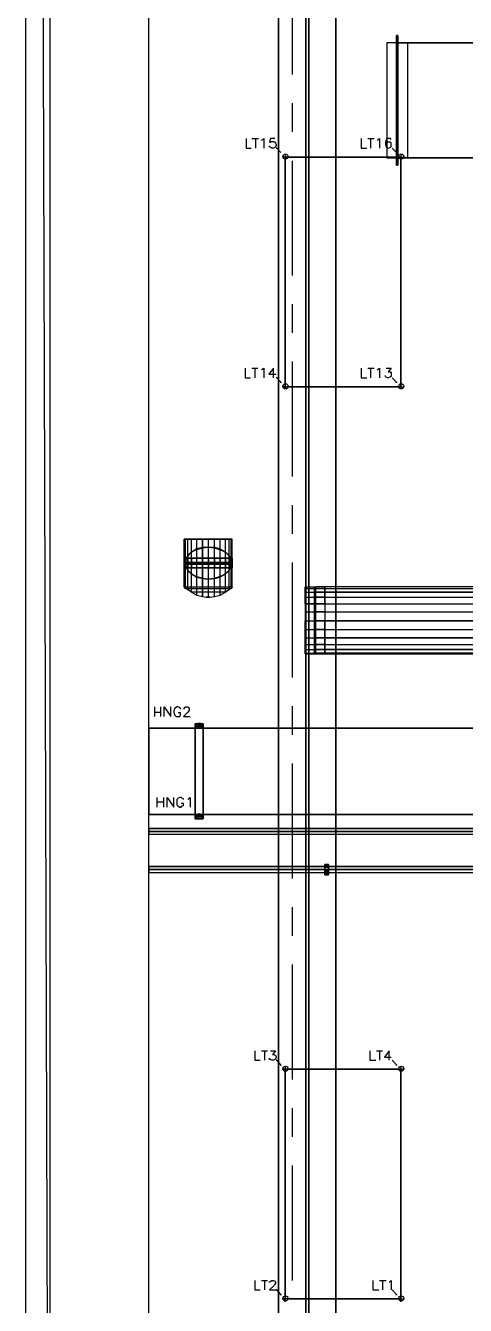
# Model space of a CAD drawing. Header units: metres. Extents: x 114 to 218, y 8 to 180.
# Drawn here: x 123.92 to 133.1, y 29.16 to 55.9 of the extents above; entities that cross this region are included whole.
import ezdxf

# ---------------------------------------------------------------- set-up
doc = ezdxf.new("R2010")
doc.units = ezdxf.units.M
doc.header["$MEASUREMENT"] = 0
for name, color, linetype in [('A_GRID', 7, 'Continuous'), ('E-Hanger', 7, 'Continuous'), ('E-LIGHT', 7, 'Continuous'), ('E-LIGHT-CLRANCE', 7, 'Continuous'), ('E-TFP-HANGER', 7, 'Continuous'), ('E-TFP-LIGHT', 7, 'Continuous'), ('E-TRAY-STD', 7, 'Continuous'), ('M-SA2S-Conn', 7, 'Continuous'), ('M-SA2S-Damp', 7, 'Continuous'), ('M-SA2S-Round', 7, 'Continuous'), ('M-SA4S-Conn', 7, 'Continuous'), ('M-SA4S-Rect', 7, 'Continuous'), ('PI-Hanger', 7, 'Continuous'), ('PI-HWR-Pipe', 7, 'Continuous'), ('PI-HWS-Pipe', 7, 'Continuous'), ('S-3D-BEAM', 7, 'Continuous'), ('S-3D-SLAB', 7, 'Continuous')]:
    doc.layers.add(name, color=color, linetype=linetype)

msp = doc.modelspace()

# ---------------------------------------------------------------- linework, layer by layer
for points in [[(123.92, 12.285), (124.428, 12.792), (123.92, 176.085), (123.92, 12.285), (123.92, 12.285)], [(124.428, 12.792), (123.92, 176.085), (124.428, 175.593), (124.428, 12.792), (124.428, 12.792)]]:
    msp.add_lwpolyline(points)
at = {"layer": 'A_GRID', "color": 1, "true_color": 0xff0000}
for points in [[(129.488, 54.877), (129.488, 57.276)], [(129.488, 53.677), (129.488, 54.277)], [(129.488, 50.678), (129.488, 53.077)], [(129.488, 49.478), (129.488, 50.078)], [(129.488, 46.478), (129.488, 48.878)], [(129.488, 45.279), (129.488, 45.879)], [(129.488, 42.279), (129.488, 44.679)], [(129.488, 41.079), (129.488, 41.679)], [(129.488, 38.08), (129.488, 40.48)], [(129.488, 36.88), (129.488, 37.48)], [(129.488, 33.881), (129.488, 36.28)], [(129.488, 32.681), (129.488, 33.281)], [(129.488, 29.682), (129.488, 32.081)]]:
    msp.add_lwpolyline(points, dxfattribs=at)
at = {"layer": 'E-Hanger', "color": 3, "true_color": 0x00ff00}
for points in [[(127.458, 41.31), (127.458, 39.326), (127.627, 39.326), (127.627, 41.31), (127.458, 41.31)], [(127.627, 39.326), (127.458, 39.326), (127.458, 41.31), (127.627, 41.31), (127.627, 39.326)], [(127.458, 41.31), (127.458, 41.31)], [(127.458, 41.31), (127.458, 41.31)], [(127.52, 41.264), (127.52, 41.264)], [(127.535, 41.295), (127.535, 41.295)], [(127.535, 41.249), (127.535, 41.249)], [(127.566, 41.264), (127.566, 41.264)], [(127.627, 41.31), (127.627, 41.31)], [(127.627, 41.31), (127.627, 41.31)], [(127.535, 40.326), (127.535, 40.326)], [(127.458, 39.326), (127.458, 39.326)], [(127.458, 39.326), (127.458, 39.326)], [(127.52, 39.372), (127.52, 39.372)], [(127.535, 39.403), (127.535, 39.403)], [(127.535, 39.357), (127.535, 39.357)], [(127.566, 39.372), (127.566, 39.372)], [(127.627, 39.326), (127.627, 39.326)]]:
    msp.add_lwpolyline(points, dxfattribs=at)
for centre in [(127.543, 41.272), (127.543, 41.272), (127.543, 41.272), (127.543, 41.272), (127.543, 39.38), (127.543, 39.38), (127.543, 39.38), (127.543, 39.38)]:
    msp.add_circle(centre, 0.0231, dxfattribs=at)
at = {"layer": 'E-LIGHT', "color": 5, "true_color": 0x0000ff}
for points in [[(131.75, 48.355), (129.335, 48.355), (129.335, 53.154), (131.75, 53.154), (129.335, 53.154), (129.335, 48.355), (131.75, 48.355)], [(129.335, 53.154), (129.335, 53.154)], [(129.335, 53.154), (129.335, 53.154)], [(131.75, 53.154), (131.75, 48.355), (131.75, 53.154)], [(131.75, 53.154), (131.75, 53.154)], [(131.75, 53.154), (131.75, 53.154)], [(129.335, 48.355), (129.335, 48.355)], [(129.335, 48.355), (129.335, 48.355)], [(131.75, 48.355), (131.75, 48.355)], [(131.75, 48.355), (131.75, 48.355)], [(131.75, 29.297), (129.335, 29.297), (129.335, 34.096), (131.75, 34.096), (129.335, 34.096), (129.335, 29.297), (131.75, 29.297)], [(129.335, 34.096), (129.335, 34.096)], [(129.335, 34.096), (129.335, 34.096)], [(131.75, 34.096), (131.75, 29.297), (131.75, 34.096)], [(131.75, 34.096), (131.75, 34.096)], [(131.75, 34.096), (131.75, 34.096)], [(129.335, 29.297), (129.335, 29.297)], [(129.335, 29.297), (129.335, 29.297)], [(131.75, 29.297), (131.75, 29.297)], [(131.75, 29.297), (131.75, 29.297)]]:
    msp.add_lwpolyline(points, dxfattribs=at)
at = {"layer": 'E-LIGHT-CLRANCE', "color": 150, "true_color": 0x007fff}
for points in [[(131.75, 48.355), (129.335, 48.355), (129.335, 53.154), (131.75, 53.154), (129.335, 53.154), (129.335, 48.355), (131.75, 48.355)], [(129.335, 53.154), (129.335, 53.154)], [(129.335, 53.154), (129.335, 53.154)], [(131.75, 53.154), (131.75, 48.355), (131.75, 53.154)], [(131.75, 53.154), (131.75, 53.154)], [(131.75, 53.154), (131.75, 53.154)], [(129.335, 48.355), (129.335, 48.355)], [(129.335, 48.355), (129.335, 48.355)], [(131.75, 48.355), (131.75, 48.355)], [(131.75, 48.355), (131.75, 48.355)], [(131.75, 29.297), (129.335, 29.297), (129.335, 34.096), (131.75, 34.096), (129.335, 34.096), (129.335, 29.297), (131.75, 29.297)], [(129.335, 34.096), (129.335, 34.096)], [(129.335, 34.096), (129.335, 34.096)], [(131.75, 34.096), (131.75, 29.297), (131.75, 34.096)], [(131.75, 34.096), (131.75, 34.096)], [(131.75, 34.096), (131.75, 34.096)], [(129.335, 29.297), (129.335, 29.297)], [(129.335, 29.297), (129.335, 29.297)], [(131.75, 29.297), (131.75, 29.297)], [(131.75, 29.297), (131.75, 29.297)]]:
    msp.add_lwpolyline(points, dxfattribs=at)
at = {"layer": 'E-TFP-HANGER', "color": 3, "true_color": 0x00ff00}
for points in [[(126.612, 41.664), (126.612, 41.464)], [(126.612, 41.556), (126.735, 41.556)], [(126.735, 41.664), (126.735, 41.464)], [(126.812, 41.464), (126.812, 41.664), (126.95, 41.464), (126.95, 41.664)], [(127.15, 41.618), (127.15, 41.633), (127.135, 41.649), (127.104, 41.664), (127.074, 41.664), (127.058, 41.649), (127.027, 41.633), (127.027, 41.618), (127.012, 41.587), (127.012, 41.541), (127.027, 41.51), (127.027, 41.495), (127.058, 41.464), (127.074, 41.464), (127.104, 41.464), (127.135, 41.464), (127.15, 41.495), (127.15, 41.51), (127.15, 41.541), (127.104, 41.541)], [(127.227, 41.618), (127.227, 41.633), (127.243, 41.649), (127.258, 41.664), (127.304, 41.664), (127.32, 41.649), (127.335, 41.633), (127.335, 41.618), (127.335, 41.602), (127.335, 41.587), (127.304, 41.556), (127.212, 41.464), (127.35, 41.464)], [(127.535, 41.218), (127.535, 41.264), (127.489, 41.264)], [(127.535, 41.31), (127.535, 41.264), (127.597, 41.264)], [(127.535, 41.264), (127.535, 41.264)], [(127.535, 41.264), (127.535, 41.264)], [(127.597, 41.264), (127.597, 41.264)], [(126.658, 39.772), (126.658, 39.572)], [(126.658, 39.68), (126.797, 39.68)], [(126.797, 39.772), (126.797, 39.572)], [(126.874, 39.572), (126.874, 39.772), (127.012, 39.572), (127.012, 39.772)], [(127.212, 39.726), (127.212, 39.741), (127.181, 39.757), (127.166, 39.772), (127.135, 39.772), (127.104, 39.757), (127.089, 39.741), (127.074, 39.726), (127.074, 39.695), (127.074, 39.649), (127.074, 39.618), (127.089, 39.603), (127.104, 39.587), (127.135, 39.572), (127.166, 39.572), (127.181, 39.587), (127.212, 39.603), (127.212, 39.618), (127.212, 39.649), (127.166, 39.649)], [(127.304, 39.726), (127.32, 39.741), (127.35, 39.772), (127.35, 39.572)], [(127.535, 39.326), (127.535, 39.372), (127.489, 39.372)], [(127.535, 39.434), (127.535, 39.372), (127.597, 39.372)], [(127.535, 39.372), (127.535, 39.372)], [(127.535, 39.372), (127.535, 39.372)], [(127.597, 39.372), (127.597, 39.372)]]:
    msp.add_lwpolyline(points, dxfattribs=at)
for centre in [(127.543, 41.272), (127.543, 39.38)]:
    msp.add_circle(centre, 0.0538, dxfattribs=at)
at = {"layer": 'E-TFP-LIGHT', "color": 5, "true_color": 0x0000ff}
for points in [[(128.519, 53.539), (128.519, 53.339), (128.627, 53.339)], [(128.642, 53.539), (128.781, 53.539)], [(128.719, 53.539), (128.719, 53.339)], [(128.842, 53.508), (128.873, 53.523), (128.889, 53.539), (128.889, 53.339)], [(129.119, 53.539), (129.027, 53.539), (129.012, 53.462), (129.027, 53.462), (129.058, 53.477), (129.089, 53.477), (129.119, 53.462), (129.135, 53.446), (129.15, 53.416), (129.15, 53.4), (129.135, 53.369), (129.119, 53.354), (129.089, 53.339), (129.058, 53.339), (129.027, 53.354), (129.012, 53.369), (129.012, 53.385)], [(130.919, 53.539), (130.919, 53.339), (131.042, 53.339)], [(131.057, 53.539), (131.196, 53.539)], [(131.119, 53.539), (131.119, 53.339)], [(131.257, 53.508), (131.273, 53.523), (131.304, 53.539), (131.304, 53.339)], [(131.55, 53.523), (131.534, 53.539), (131.503, 53.539), (131.488, 53.539), (131.457, 53.539), (131.442, 53.508), (131.427, 53.462), (131.427, 53.416), (131.442, 53.369), (131.457, 53.354), (131.488, 53.339), (131.519, 53.354), (131.55, 53.369), (131.55, 53.4), (131.55, 53.416), (131.55, 53.446), (131.519, 53.462), (131.488, 53.462), (131.457, 53.462), (131.442, 53.446), (131.427, 53.416)], [(129.242, 53.246), (129.165, 53.339), (129.15, 53.339)], [(129.242, 53.246), (129.242, 53.246), (129.242, 53.246), (129.242, 53.246)], [(131.657, 53.246), (131.565, 53.339)], [(131.657, 53.246), (131.657, 53.246), (131.657, 53.246), (131.657, 53.246)], [(129.335, 53.108), (129.335, 53.154), (129.288, 53.154)], [(129.335, 53.2), (129.335, 53.154), (129.381, 53.154)], [(129.335, 53.154), (129.335, 53.154)], [(129.335, 53.154), (129.335, 53.154)], [(129.381, 53.154), (129.381, 53.154)], [(131.75, 53.108), (131.75, 53.154), (131.688, 53.154)], [(131.75, 53.2), (131.75, 53.154), (131.796, 53.154)], [(131.75, 53.154), (131.75, 53.154)], [(131.75, 53.154), (131.75, 53.154)], [(131.796, 53.154), (131.796, 53.154)], [(128.504, 48.74), (128.504, 48.54), (128.612, 48.54)], [(128.642, 48.74), (128.766, 48.74)], [(128.704, 48.74), (128.704, 48.54)], [(128.842, 48.709), (128.858, 48.724), (128.889, 48.74), (128.889, 48.54)], [(129.089, 48.54), (129.089, 48.74), (128.996, 48.616), (129.15, 48.616)], [(130.919, 48.74), (130.919, 48.54), (131.042, 48.54)], [(131.057, 48.74), (131.196, 48.74)], [(131.119, 48.74), (131.119, 48.54)], [(131.257, 48.709), (131.273, 48.724), (131.304, 48.74), (131.304, 48.54)], [(131.442, 48.74), (131.55, 48.74), (131.488, 48.663), (131.519, 48.663), (131.534, 48.663), (131.55, 48.647), (131.55, 48.616), (131.55, 48.601), (131.55, 48.57), (131.519, 48.555), (131.488, 48.54), (131.473, 48.54), (131.442, 48.555), (131.427, 48.57), (131.427, 48.586)], [(129.242, 48.447), (129.165, 48.54), (129.15, 48.54)], [(129.242, 48.447), (129.242, 48.432), (129.242, 48.432), (129.242, 48.447), (129.242, 48.447)], [(131.657, 48.447), (131.565, 48.54)], [(131.657, 48.447), (131.657, 48.432), (131.657, 48.432), (131.657, 48.447), (131.657, 48.447)], [(129.335, 48.309), (129.335, 48.355), (129.288, 48.355)], [(129.335, 48.401), (129.335, 48.355), (129.381, 48.355)], [(129.335, 48.355), (129.335, 48.355)], [(129.335, 48.355), (129.335, 48.355)], [(129.381, 48.355), (129.381, 48.355)], [(131.75, 48.309), (131.75, 48.355), (131.688, 48.355)], [(131.75, 48.401), (131.75, 48.355), (131.796, 48.355)], [(131.75, 48.355), (131.75, 48.355)], [(131.75, 48.355), (131.75, 48.355)], [(131.796, 48.355), (131.796, 48.355)], [(128.704, 34.481), (128.704, 34.281), (128.812, 34.281)], [(128.842, 34.481), (128.965, 34.481)], [(128.904, 34.481), (128.904, 34.281)], [(129.027, 34.481), (129.135, 34.481), (129.073, 34.404), (129.104, 34.404), (129.119, 34.388), (129.135, 34.388), (129.15, 34.358), (129.15, 34.342), (129.135, 34.311), (129.119, 34.296), (129.089, 34.281), (129.058, 34.281), (129.027, 34.296), (129.012, 34.296), (129.012, 34.327)], [(129.242, 34.188), (129.165, 34.281), (129.15, 34.281)], [(131.104, 34.481), (131.104, 34.281), (131.227, 34.281)], [(131.242, 34.481), (131.365, 34.481)], [(131.304, 34.481), (131.304, 34.281)], [(131.503, 34.281), (131.503, 34.481), (131.411, 34.342), (131.55, 34.342)], [(131.657, 34.188), (131.565, 34.281)], [(129.242, 34.188), (129.242, 34.173), (129.242, 34.173), (129.242, 34.188), (129.242, 34.188)], [(129.335, 34.035), (129.335, 34.096), (129.288, 34.096)], [(129.335, 34.142), (129.335, 34.096), (129.381, 34.096)], [(129.335, 34.096), (129.335, 34.096)], [(129.335, 34.096), (129.335, 34.096)], [(129.381, 34.096), (129.381, 34.096)], [(131.657, 34.188), (131.657, 34.173), (131.657, 34.173), (131.657, 34.188), (131.657, 34.188)], [(131.75, 34.035), (131.75, 34.096), (131.688, 34.096)], [(131.75, 34.142), (131.75, 34.096), (131.796, 34.096)], [(131.75, 34.096), (131.75, 34.096)], [(131.75, 34.096), (131.75, 34.096)], [(131.796, 34.096), (131.796, 34.096)], [(128.704, 29.682), (128.704, 29.482), (128.812, 29.482)], [(128.842, 29.682), (128.965, 29.682)], [(128.904, 29.682), (128.904, 29.482)], [(129.012, 29.635), (129.012, 29.651), (129.027, 29.666), (129.042, 29.666), (129.058, 29.682), (129.089, 29.682), (129.119, 29.666), (129.135, 29.651), (129.135, 29.62), (129.119, 29.605), (129.104, 29.574), (129.012, 29.482), (129.15, 29.482)], [(129.242, 29.389), (129.165, 29.482), (129.15, 29.482)], [(131.165, 29.682), (131.165, 29.482), (131.288, 29.482)], [(131.304, 29.682), (131.442, 29.682)], [(131.365, 29.682), (131.365, 29.482)], [(131.503, 29.651), (131.519, 29.651), (131.55, 29.682), (131.55, 29.482)], [(131.657, 29.389), (131.565, 29.482)], [(129.242, 29.389), (129.242, 29.374), (129.242, 29.374), (129.242, 29.389), (129.242, 29.389)], [(129.335, 29.236), (129.335, 29.297), (129.288, 29.297)], [(129.335, 29.343), (129.335, 29.297), (129.381, 29.297)], [(129.335, 29.297), (129.335, 29.297)], [(129.335, 29.297), (129.335, 29.297)], [(129.381, 29.297), (129.381, 29.297)], [(131.657, 29.389), (131.657, 29.374), (131.657, 29.374), (131.657, 29.389), (131.657, 29.389)], [(131.75, 29.236), (131.75, 29.297), (131.688, 29.297)], [(131.75, 29.343), (131.75, 29.297), (131.796, 29.297)], [(131.75, 29.297), (131.75, 29.297)], [(131.75, 29.297), (131.75, 29.297)], [(131.796, 29.297), (131.796, 29.297)]]:
    msp.add_lwpolyline(points, dxfattribs=at)
for centre in [(129.342, 53.162), (131.757, 53.162), (129.342, 48.363), (131.757, 48.363), (129.342, 34.104), (131.757, 34.104), (129.342, 29.305), (131.757, 29.305)]:
    msp.add_circle(centre, 0.0538, dxfattribs=at)
at = {"layer": 'E-TRAY-STD', "color": 32, "true_color": 0xdd6e00}
for points in [[(126.489, 41.218), (167.466, 41.218), (167.466, 39.418), (126.489, 39.418), (126.489, 41.218)], [(167.466, 39.418), (167.466, 41.218), (126.489, 41.218), (126.489, 39.418), (167.466, 39.418)], [(126.489, 41.218), (126.489, 41.218)], [(126.489, 41.218), (126.489, 41.218)], [(126.489, 39.418), (126.489, 39.418)], [(126.489, 39.418), (126.489, 39.418)]]:
    msp.add_lwpolyline(points, dxfattribs=at)
at = {"layer": 'M-SA2S-Conn', "color": 5, "true_color": 0x0000ff}
for points in [[(129.75, 44.171), (129.75, 44.14), (129.95, 44.14)], [(129.75, 44.14), (129.75, 44.171), (129.95, 44.171)], [(129.75, 44.171), (129.75, 44.171)], [(129.75, 44.14), (129.75, 44.064), (129.95, 44.064)], [(129.75, 44.064), (129.75, 44.14), (129.95, 44.14)], [(129.75, 44.14), (129.75, 44.14)], [(129.75, 44.14), (129.75, 44.14)], [(129.95, 44.14), (129.95, 44.064), (129.95, 43.956), (129.95, 43.817), (129.95, 43.648), (129.95, 43.464), (129.95, 43.279), (129.95, 43.11), (129.95, 42.971), (129.95, 42.864), (129.95, 42.787), (129.95, 42.771), (129.95, 42.787), (129.95, 42.864), (129.95, 42.971), (129.95, 43.11), (129.95, 43.279), (129.95, 43.464), (129.95, 43.648), (129.95, 43.817), (129.95, 43.956), (129.95, 44.064), (129.95, 44.14), (129.95, 44.171), (129.95, 44.14)], [(129.95, 44.171), (129.95, 44.171)], [(129.95, 44.156), (129.95, 44.125), (129.95, 44.064)], [(129.965, 44.156), (129.95, 44.156), (129.95, 44.125), (129.965, 44.125)], [(129.95, 44.156), (129.95, 44.156)], [(129.95, 44.14), (129.95, 44.14)], [(129.95, 44.14), (129.95, 44.14)], [(129.95, 44.125), (129.965, 44.125)], [(129.95, 44.125), (129.95, 44.064), (129.965, 44.064)], [(129.95, 44.125), (129.95, 44.125)], [(129.95, 44.125), (129.95, 44.125)], [(130.165, 44.171), (130.165, 44.14), (129.965, 44.14)], [(130.165, 44.14), (130.165, 44.171), (129.965, 44.171)], [(129.965, 43.648), (129.965, 43.817), (129.965, 43.956), (129.965, 44.064), (129.965, 44.14), (129.965, 44.171), (129.965, 44.14), (129.965, 44.064), (129.965, 43.956), (129.965, 43.817), (129.965, 43.648), (129.965, 43.464), (129.965, 43.279), (129.965, 43.11), (129.965, 42.971), (129.965, 42.864), (129.965, 42.787), (129.965, 42.771), (129.965, 42.787), (129.965, 42.864), (129.965, 42.971), (129.965, 43.11), (129.965, 43.279), (129.965, 43.464), (129.965, 43.648)], [(129.965, 44.171), (129.965, 44.171)], [(129.965, 42.802), (129.965, 42.771), (129.965, 42.802), (129.965, 42.864), (129.965, 42.971), (129.965, 43.125), (129.965, 43.294), (129.965, 43.464), (129.965, 43.648), (129.965, 43.802), (129.965, 43.956), (129.965, 44.064), (129.965, 44.125), (129.965, 44.156), (129.965, 44.125), (129.965, 44.064), (129.965, 43.956), (129.965, 43.802), (129.965, 43.648), (129.965, 43.464), (129.965, 43.294), (129.965, 43.125), (129.965, 42.971), (129.965, 42.864), (129.965, 42.802)], [(129.965, 44.156), (129.965, 44.156)], [(130.165, 44.14), (130.165, 44.064), (129.965, 44.064)], [(130.165, 44.064), (130.165, 44.14), (129.965, 44.14)], [(129.965, 44.14), (129.965, 44.14)], [(129.965, 44.14), (129.965, 44.14)], [(129.965, 44.125), (129.965, 44.125)], [(129.965, 44.125), (129.965, 44.125)], [(130.165, 44.171), (130.165, 44.171)], [(130.165, 44.14), (130.165, 44.14)], [(130.165, 44.14), (130.165, 44.14)], [(129.75, 44.064), (129.75, 43.956), (129.95, 43.956)], [(129.75, 43.956), (129.75, 44.064), (129.95, 44.064)], [(129.75, 44.064), (129.75, 44.064)], [(129.75, 44.064), (129.75, 44.064)], [(129.75, 43.956), (129.75, 43.817), (129.95, 43.817)], [(129.95, 43.817), (129.75, 43.817), (129.75, 43.956), (129.95, 43.956)], [(129.75, 43.956), (129.75, 43.956)], [(129.75, 43.956), (129.75, 43.956)], [(129.95, 43.956), (129.95, 44.064), (129.965, 44.064)], [(129.95, 44.064), (129.95, 43.956), (129.965, 43.956)], [(129.95, 44.064), (129.95, 44.064)], [(129.95, 44.064), (129.95, 44.064)], [(129.95, 44.064), (129.95, 44.064)], [(129.95, 44.064), (129.95, 44.064)], [(129.95, 43.802), (129.95, 43.956), (129.965, 43.956)], [(129.95, 43.956), (129.95, 43.802), (129.965, 43.802)], [(129.95, 43.956), (129.95, 43.956)], [(129.95, 43.956), (129.95, 43.956)], [(129.95, 43.956), (129.95, 43.956)], [(129.95, 43.956), (129.95, 43.956)], [(130.165, 44.064), (130.165, 43.956), (129.965, 43.956)], [(130.165, 43.956), (130.165, 44.064), (129.965, 44.064)], [(129.965, 44.064), (129.965, 44.064)], [(129.965, 44.064), (129.965, 44.064)], [(129.965, 44.064), (129.965, 44.064)], [(129.965, 44.064), (129.965, 44.064)], [(130.165, 43.956), (130.165, 43.817), (129.965, 43.817)], [(129.965, 43.817), (130.165, 43.817), (130.165, 43.956), (129.965, 43.956)], [(129.965, 43.956), (129.965, 43.956)], [(129.965, 43.956), (129.965, 43.956)], [(129.965, 43.956), (129.965, 43.956)], [(129.965, 43.956), (129.965, 43.956)], [(130.165, 44.064), (130.165, 44.064)], [(130.165, 44.064), (130.165, 44.064)], [(130.165, 43.956), (130.165, 43.956)], [(130.165, 43.956), (130.165, 43.956)], [(129.75, 43.817), (129.75, 43.648), (129.75, 43.464)], [(129.75, 43.817), (129.75, 43.648), (129.95, 43.648)], [(129.75, 43.817), (129.75, 43.817)], [(129.75, 43.817), (129.75, 43.817)], [(129.75, 43.648), (129.95, 43.648)], [(129.75, 43.648), (129.75, 43.464), (129.95, 43.464)], [(129.75, 43.648), (129.75, 43.648)], [(129.75, 43.648), (129.75, 43.648)], [(129.95, 43.817), (129.95, 43.817)], [(129.95, 43.817), (129.95, 43.817)], [(129.95, 43.648), (129.95, 43.802), (129.965, 43.802)], [(129.95, 43.802), (129.95, 43.648), (129.965, 43.648)], [(129.95, 43.802), (129.95, 43.802)], [(129.95, 43.802), (129.95, 43.802)], [(129.95, 43.464), (129.95, 43.648), (129.965, 43.648)], [(129.95, 43.648), (129.95, 43.464), (129.965, 43.464)], [(129.95, 43.648), (129.95, 43.648)], [(129.95, 43.648), (129.95, 43.648)], [(129.95, 43.648), (129.95, 43.648)], [(129.95, 43.648), (129.95, 43.648)], [(130.165, 43.817), (130.165, 43.648), (129.965, 43.648)], [(129.965, 43.817), (129.965, 43.817)], [(129.965, 43.817), (129.965, 43.817)], [(129.965, 43.802), (129.965, 43.802)], [(129.965, 43.802), (129.965, 43.802)], [(130.165, 43.648), (129.965, 43.648)], [(130.165, 43.648), (130.165, 43.464), (129.965, 43.464)], [(129.965, 43.648), (129.965, 43.648)], [(129.965, 43.648), (129.965, 43.648)], [(129.965, 43.648), (129.965, 43.648)], [(129.965, 43.648), (129.965, 43.648)], [(130.165, 43.817), (130.165, 43.648), (130.165, 43.464)], [(130.165, 43.817), (130.165, 43.817)], [(130.165, 43.817), (130.165, 43.817)], [(130.165, 43.648), (130.165, 43.648)], [(130.165, 43.648), (130.165, 43.648)], [(129.75, 43.279), (129.75, 43.464), (129.95, 43.464)], [(129.75, 43.464), (129.75, 43.279), (129.95, 43.279)], [(129.75, 43.464), (129.75, 43.464)], [(129.75, 43.464), (129.75, 43.464)], [(129.95, 43.294), (129.95, 43.464), (129.965, 43.464)], [(129.95, 43.464), (129.95, 43.294), (129.965, 43.294)], [(129.95, 43.464), (129.95, 43.464)], [(129.95, 43.464), (129.95, 43.464)], [(129.95, 43.464), (129.95, 43.464)], [(129.95, 43.464), (129.95, 43.464)], [(130.165, 43.279), (130.165, 43.464), (129.965, 43.464)], [(130.165, 43.464), (130.165, 43.279), (129.965, 43.279)], [(129.965, 43.464), (129.965, 43.464)], [(129.965, 43.464), (129.965, 43.464)], [(129.965, 43.464), (129.965, 43.464)], [(129.965, 43.464), (129.965, 43.464)], [(130.165, 43.464), (130.165, 43.464)], [(130.165, 43.464), (130.165, 43.464)], [(129.75, 43.11), (129.75, 43.279), (129.95, 43.279)], [(129.75, 43.279), (129.75, 43.11), (129.95, 43.11)], [(129.75, 43.279), (129.75, 43.279)], [(129.75, 43.279), (129.75, 43.279)], [(129.75, 42.971), (129.75, 43.11), (129.95, 43.11)], [(129.75, 43.11), (129.75, 42.971), (129.95, 42.971)], [(129.75, 43.11), (129.75, 43.11)], [(129.75, 43.11), (129.75, 43.11)], [(129.95, 43.125), (129.95, 43.294), (129.965, 43.294)], [(129.95, 43.294), (129.95, 43.125), (129.965, 43.125)], [(129.95, 43.294), (129.95, 43.294)], [(129.95, 43.294), (129.95, 43.294)], [(129.95, 43.279), (129.95, 43.279)], [(129.95, 43.279), (129.95, 43.279)], [(129.95, 42.971), (129.95, 43.125), (129.965, 43.125)], [(129.95, 43.125), (129.95, 42.971), (129.965, 42.971)], [(129.95, 43.125), (129.95, 43.125)], [(129.95, 43.125), (129.95, 43.125)], [(129.95, 43.11), (129.95, 43.11)], [(129.95, 43.11), (129.95, 43.11)], [(129.965, 43.294), (129.965, 43.294)], [(129.965, 43.294), (129.965, 43.294)], [(130.165, 43.11), (130.165, 43.279), (129.965, 43.279)], [(130.165, 43.279), (130.165, 43.11), (129.965, 43.11)], [(129.965, 43.279), (129.965, 43.279)], [(129.965, 43.279), (129.965, 43.279)], [(129.965, 43.125), (129.965, 43.125)], [(129.965, 43.125), (129.965, 43.125)], [(130.165, 42.971), (130.165, 43.11), (129.965, 43.11)], [(130.165, 43.11), (130.165, 42.971), (129.965, 42.971)], [(129.965, 43.11), (129.965, 43.11)], [(129.965, 43.11), (129.965, 43.11)], [(130.165, 43.279), (130.165, 43.279)], [(130.165, 43.279), (130.165, 43.279)], [(130.165, 43.11), (130.165, 43.11)], [(130.165, 43.11), (130.165, 43.11)], [(129.75, 42.864), (129.75, 42.971), (129.95, 42.971)], [(129.75, 42.971), (129.75, 42.864), (129.95, 42.864)], [(129.75, 42.971), (129.75, 42.971)], [(129.75, 42.971), (129.75, 42.971)], [(129.75, 42.787), (129.75, 42.864), (129.95, 42.864)], [(129.75, 42.864), (129.75, 42.787), (129.95, 42.787)], [(129.75, 42.864), (129.75, 42.864)], [(129.75, 42.864), (129.75, 42.864)], [(129.75, 42.771), (129.75, 42.787), (129.95, 42.787)], [(129.75, 42.787), (129.75, 42.771), (129.95, 42.771)], [(129.75, 42.787), (129.75, 42.787)], [(129.75, 42.787), (129.75, 42.787)], [(129.95, 42.864), (129.95, 42.971), (129.965, 42.971)], [(129.95, 42.971), (129.95, 42.864), (129.965, 42.864)], [(129.95, 42.971), (129.95, 42.971)], [(129.95, 42.971), (129.95, 42.971)], [(129.95, 42.971), (129.95, 42.971)], [(129.95, 42.971), (129.95, 42.971)], [(129.95, 42.802), (129.95, 42.864), (129.965, 42.864)], [(129.95, 42.864), (129.95, 42.802), (129.965, 42.802)], [(129.95, 42.864), (129.95, 42.864)], [(129.95, 42.864), (129.95, 42.864)], [(129.95, 42.864), (129.95, 42.864)], [(129.95, 42.864), (129.95, 42.864)], [(129.95, 42.771), (129.95, 42.802), (129.965, 42.802)], [(129.95, 42.802), (129.95, 42.771), (129.965, 42.771)], [(129.95, 42.802), (129.95, 42.802)], [(129.95, 42.802), (129.95, 42.802)], [(129.95, 42.787), (129.95, 42.787)], [(129.95, 42.787), (129.95, 42.787)], [(130.165, 42.864), (130.165, 42.971), (129.965, 42.971)], [(130.165, 42.971), (130.165, 42.864), (129.965, 42.864)], [(129.965, 42.971), (129.965, 42.971)], [(129.965, 42.971), (129.965, 42.971)], [(129.965, 42.971), (129.965, 42.971)], [(129.965, 42.971), (129.965, 42.971)], [(130.165, 42.787), (130.165, 42.864), (129.965, 42.864)], [(130.165, 42.864), (130.165, 42.787), (129.965, 42.787)], [(129.965, 42.864), (129.965, 42.864)], [(129.965, 42.864), (129.965, 42.864)], [(129.965, 42.864), (129.965, 42.864)], [(129.965, 42.864), (129.965, 42.864)], [(129.965, 42.802), (129.965, 42.802)], [(129.965, 42.802), (129.965, 42.802)], [(130.165, 42.771), (130.165, 42.787), (129.965, 42.787)], [(130.165, 42.787), (130.165, 42.771), (129.965, 42.771)], [(129.965, 42.787), (129.965, 42.787)], [(129.965, 42.787), (129.965, 42.787)], [(130.165, 42.971), (130.165, 42.971)], [(130.165, 42.971), (130.165, 42.971)], [(130.165, 42.864), (130.165, 42.864)], [(130.165, 42.864), (130.165, 42.864)], [(130.165, 42.787), (130.165, 42.787)], [(130.165, 42.787), (130.165, 42.787)], [(129.75, 42.771), (129.75, 42.771)], [(129.95, 42.771), (129.95, 42.771)], [(129.95, 42.771), (129.95, 42.771)], [(129.965, 42.771), (129.965, 42.771)], [(129.965, 42.771), (129.965, 42.771)], [(130.165, 42.771), (130.165, 42.771)]]:
    msp.add_lwpolyline(points, dxfattribs=at)
at = {"layer": 'M-SA2S-Damp', "color": 1, "true_color": 0xff0000}
for points in [[(127.32, 44.848), (127.32, 44.833), (127.273, 44.756), (127.32, 44.848), (127.397, 44.91), (127.489, 44.971), (127.612, 45.002), (127.735, 45.002), (127.858, 45.002), (127.966, 44.971), (128.073, 44.91), (128.15, 44.848)], [(127.32, 44.833), (127.397, 44.91), (127.489, 44.956), (127.612, 44.986), (127.735, 45.002), (127.858, 44.986), (127.966, 44.956), (128.073, 44.91), (128.15, 44.833)], [(127.489, 44.956), (127.489, 44.971)], [(127.489, 44.971), (127.489, 44.971)], [(127.489, 44.956), (127.489, 44.956)], [(127.612, 44.986), (127.612, 45.002)], [(127.612, 45.002), (127.612, 45.002)], [(127.612, 44.986), (127.612, 44.986)], [(127.735, 45.002), (127.735, 45.002)], [(127.735, 45.002), (127.735, 45.002)], [(127.858, 44.986), (127.858, 45.002)], [(127.858, 45.002), (127.858, 45.002)], [(127.858, 44.986), (127.858, 44.986)], [(127.966, 44.956), (127.966, 44.971)], [(127.966, 44.971), (127.966, 44.971)], [(127.966, 44.956), (127.966, 44.956)], [(127.258, 44.771), (127.227, 44.771), (127.258, 44.771)], [(127.227, 44.571), (127.227, 44.771)], [(127.227, 44.771), (127.227, 44.771)], [(127.258, 44.771), (127.243, 44.771), (127.258, 44.771)], [(127.243, 44.571), (127.243, 44.771)], [(127.243, 44.771), (127.243, 44.771)], [(127.304, 44.571), (127.258, 44.571), (127.258, 44.771), (127.304, 44.771)], [(127.258, 44.771), (127.258, 44.571), (127.304, 44.571), (127.304, 44.771), (127.258, 44.771)], [(127.381, 44.571), (127.304, 44.571), (127.258, 44.571), (127.258, 44.771), (127.304, 44.771), (127.304, 44.571), (127.258, 44.571), (127.258, 44.771), (127.304, 44.771), (127.381, 44.771), (127.381, 44.571)], [(127.258, 44.771), (127.258, 44.771)], [(127.258, 44.771), (127.258, 44.771)], [(127.258, 44.771), (127.258, 44.771)], [(127.258, 44.771), (127.258, 44.771)], [(127.258, 44.663), (127.258, 44.663), (127.258, 44.648), (127.273, 44.586), (127.258, 44.663), (128.212, 44.663), (127.258, 44.663), (127.273, 44.756), (127.258, 44.679), (128.212, 44.679), (128.196, 44.756), (128.212, 44.663)], [(127.258, 44.679), (127.258, 44.679)], [(128.212, 44.663), (127.258, 44.663), (128.212, 44.663), (128.212, 44.679), (128.212, 44.663)], [(127.258, 44.663), (127.258, 44.679), (127.258, 44.663)], [(127.258, 44.679), (127.258, 44.679), (128.212, 44.679), (128.212, 44.679)], [(128.212, 44.679), (127.258, 44.679), (128.212, 44.679), (127.258, 44.679), (127.258, 44.663), (128.212, 44.663), (128.212, 44.679)], [(127.258, 44.679), (127.258, 44.679)], [(127.258, 44.679), (127.258, 44.679)], [(127.258, 44.679), (127.258, 44.679)], [(127.258, 44.679), (127.258, 44.679)], [(127.258, 44.663), (127.258, 44.663), (127.258, 44.648), (128.212, 44.648), (128.212, 44.663), (128.212, 44.663)], [(127.258, 44.663), (127.258, 44.663)], [(127.258, 44.648), (127.258, 44.663), (128.212, 44.663), (128.212, 44.648), (127.258, 44.648), (128.212, 44.648)], [(127.258, 44.663), (128.212, 44.663)], [(128.212, 44.663), (127.258, 44.663), (128.212, 44.663), (127.258, 44.663), (128.212, 44.663)], [(127.258, 44.663), (127.258, 44.663)], [(127.258, 44.663), (127.258, 44.663)], [(127.258, 44.663), (127.258, 44.663)], [(127.258, 44.663), (127.258, 44.663)], [(127.258, 44.663), (127.258, 44.663)], [(127.258, 44.663), (127.258, 44.663)], [(127.258, 44.663), (127.258, 44.663)], [(127.273, 44.756), (127.273, 44.756)], [(127.381, 44.771), (127.381, 44.571), (127.304, 44.571), (127.304, 44.771), (127.381, 44.771)], [(127.304, 44.571), (127.381, 44.571), (127.381, 44.771), (127.304, 44.771)], [(127.304, 44.571), (127.304, 44.771), (127.381, 44.771), (127.381, 44.571), (127.304, 44.571)], [(127.304, 44.771), (127.304, 44.771)], [(127.304, 44.771), (127.304, 44.771)], [(127.304, 44.771), (127.304, 44.771)], [(127.304, 44.771), (127.304, 44.771)], [(127.32, 44.848), (127.32, 44.848)], [(127.32, 44.833), (127.32, 44.833)], [(127.735, 44.771), (127.612, 44.771), (127.489, 44.771), (127.381, 44.771)], [(127.381, 44.771), (127.489, 44.771), (127.612, 44.771), (127.735, 44.771), (127.858, 44.771), (127.981, 44.771), (128.089, 44.771)], [(127.381, 44.771), (127.489, 44.771), (127.612, 44.771), (127.735, 44.771), (127.858, 44.771), (127.981, 44.771), (128.089, 44.771), (127.981, 44.771), (127.858, 44.771), (127.735, 44.771)], [(127.381, 44.771), (127.489, 44.771), (127.612, 44.771), (127.735, 44.771), (127.858, 44.771), (127.981, 44.771), (128.089, 44.771)], [(127.381, 44.771), (127.381, 44.771)], [(127.381, 44.771), (127.381, 44.771)], [(127.381, 44.771), (127.381, 44.771)], [(127.381, 44.771), (127.381, 44.771)], [(127.397, 44.91), (127.397, 44.91)], [(127.397, 44.91), (127.397, 44.91)], [(127.489, 44.571), (127.489, 44.771)], [(127.489, 44.571), (127.489, 44.771)], [(127.489, 44.571), (127.489, 44.771)], [(127.489, 44.571), (127.489, 44.771)], [(127.489, 44.771), (127.489, 44.771)], [(127.489, 44.771), (127.489, 44.771)], [(127.489, 44.771), (127.489, 44.771)], [(127.489, 44.771), (127.489, 44.771)], [(127.612, 44.571), (127.612, 44.771)], [(127.612, 44.571), (127.612, 44.771)], [(127.612, 44.571), (127.612, 44.771)], [(127.612, 44.571), (127.612, 44.771)], [(127.612, 44.771), (127.612, 44.771)], [(127.612, 44.771), (127.612, 44.771)], [(127.612, 44.771), (127.612, 44.771)], [(127.612, 44.771), (127.612, 44.771)], [(127.735, 44.571), (127.735, 44.771)], [(127.735, 44.771), (127.735, 44.571)], [(127.735, 44.571), (127.735, 44.771)], [(127.735, 44.571), (127.735, 44.771)], [(127.735, 44.771), (127.735, 44.771)], [(127.735, 44.771), (127.735, 44.771)], [(127.735, 44.771), (127.735, 44.771)], [(127.735, 44.771), (127.735, 44.771)], [(127.858, 44.771), (127.858, 44.571)], [(127.858, 44.771), (127.858, 44.571)], [(127.858, 44.571), (127.858, 44.771)], [(127.858, 44.571), (127.858, 44.771)], [(127.858, 44.771), (127.858, 44.771)], [(127.858, 44.771), (127.858, 44.771)], [(127.858, 44.771), (127.858, 44.771)], [(127.858, 44.771), (127.858, 44.771)], [(127.981, 44.771), (127.981, 44.571)], [(127.981, 44.771), (127.981, 44.571)], [(127.981, 44.571), (127.981, 44.771)], [(127.981, 44.571), (127.981, 44.771)], [(127.981, 44.771), (127.981, 44.771)], [(127.981, 44.771), (127.981, 44.771)], [(127.981, 44.771), (127.981, 44.771)], [(127.981, 44.771), (127.981, 44.771)], [(128.073, 44.91), (128.073, 44.91)], [(128.073, 44.91), (128.073, 44.91)], [(128.166, 44.771), (128.166, 44.571), (128.089, 44.571), (128.089, 44.771), (128.166, 44.771)], [(128.166, 44.771), (128.089, 44.771), (128.089, 44.571), (128.166, 44.571)], [(128.166, 44.571), (128.089, 44.571), (128.089, 44.771), (128.166, 44.771)], [(128.166, 44.571), (128.166, 44.771), (128.089, 44.771), (128.089, 44.571), (128.166, 44.571)], [(128.089, 44.771), (128.089, 44.771)], [(128.089, 44.771), (128.089, 44.771)], [(128.089, 44.771), (128.089, 44.771)], [(128.089, 44.771), (128.089, 44.771)], [(128.15, 44.833), (128.15, 44.848), (128.196, 44.756), (128.15, 44.833)], [(128.15, 44.848), (128.15, 44.848)], [(128.15, 44.833), (128.15, 44.833)], [(128.166, 44.771), (128.212, 44.771), (128.212, 44.571), (128.166, 44.571)], [(128.166, 44.771), (128.166, 44.571), (128.212, 44.571), (128.212, 44.771), (128.166, 44.771)], [(128.166, 44.571), (128.166, 44.771), (128.212, 44.771), (128.212, 44.571), (128.166, 44.571)], [(128.166, 44.771), (128.212, 44.771), (128.227, 44.771), (128.212, 44.771)], [(128.166, 44.771), (128.166, 44.771)], [(128.166, 44.771), (128.166, 44.771)], [(128.166, 44.771), (128.166, 44.771)], [(128.166, 44.771), (128.166, 44.771)], [(128.196, 44.756), (128.196, 44.756)], [(128.196, 44.756), (128.196, 44.756)], [(128.196, 44.586), (128.212, 44.648), (128.212, 44.663), (128.196, 44.586)], [(128.212, 44.771), (128.227, 44.771), (128.212, 44.771)], [(128.212, 44.571), (128.212, 44.771)], [(128.212, 44.771), (128.212, 44.771)], [(128.212, 44.771), (128.212, 44.771)], [(128.212, 44.771), (128.212, 44.771)], [(128.212, 44.771), (128.212, 44.771)], [(128.212, 44.679), (128.212, 44.679)], [(128.212, 44.679), (128.212, 44.679)], [(128.212, 44.679), (128.212, 44.679)], [(128.212, 44.679), (128.212, 44.679)], [(128.212, 44.679), (128.212, 44.679)], [(128.212, 44.663), (128.212, 44.663)], [(128.212, 44.663), (128.212, 44.663)], [(128.212, 44.663), (128.212, 44.663)], [(128.212, 44.663), (128.212, 44.663)], [(128.212, 44.663), (128.212, 44.663)], [(128.212, 44.663), (128.212, 44.663)], [(128.212, 44.663), (128.212, 44.663)], [(128.212, 44.663), (128.212, 44.663)], [(128.212, 44.663), (128.212, 44.663)], [(128.212, 44.663), (128.212, 44.663)], [(128.212, 44.663), (128.212, 44.663)], [(128.227, 44.771), (128.227, 44.571)], [(128.227, 44.771), (128.227, 44.571)], [(128.227, 44.771), (128.227, 44.771)], [(128.227, 44.771), (128.227, 44.771)], [(127.227, 44.571), (127.258, 44.571)], [(127.258, 44.571), (127.227, 44.571)], [(127.227, 44.571), (127.227, 44.571)], [(127.258, 44.571), (127.243, 44.571), (127.258, 44.571)], [(127.243, 44.571), (127.243, 44.571)], [(128.212, 44.648), (127.258, 44.648)], [(127.258, 44.648), (127.258, 44.648)], [(127.258, 44.648), (127.258, 44.648)], [(127.258, 44.648), (127.258, 44.648)], [(127.258, 44.571), (127.258, 44.571)], [(127.258, 44.571), (127.258, 44.571)], [(127.258, 44.571), (127.258, 44.571)], [(127.258, 44.571), (127.258, 44.571)], [(127.32, 44.494), (127.32, 44.51), (127.273, 44.586), (127.32, 44.494)], [(127.273, 44.586), (127.273, 44.586)], [(127.273, 44.586), (127.273, 44.586)], [(127.304, 44.571), (127.304, 44.571)], [(127.304, 44.571), (127.304, 44.571)], [(127.304, 44.571), (127.304, 44.571)], [(127.304, 44.571), (127.304, 44.571)], [(127.32, 44.51), (127.397, 44.433), (127.489, 44.387), (127.612, 44.356), (127.735, 44.34), (127.858, 44.356), (127.966, 44.387), (128.073, 44.433), (128.15, 44.51)], [(127.32, 44.51), (127.32, 44.51)], [(128.15, 44.494), (128.073, 44.433), (127.966, 44.371), (127.858, 44.34), (127.735, 44.325), (127.612, 44.34), (127.489, 44.371), (127.397, 44.433), (127.32, 44.494)], [(127.32, 44.494), (127.32, 44.494)], [(127.381, 44.571), (127.489, 44.571), (127.612, 44.571), (127.735, 44.571), (127.858, 44.571), (127.981, 44.571), (128.089, 44.571)], [(128.089, 44.571), (127.981, 44.571), (127.858, 44.571), (127.735, 44.571), (127.612, 44.571), (127.489, 44.571), (127.381, 44.571)], [(128.089, 44.571), (127.981, 44.571), (127.858, 44.571), (127.735, 44.571), (127.612, 44.571), (127.489, 44.571), (127.381, 44.571)], [(127.381, 44.571), (127.489, 44.571), (127.612, 44.571), (127.735, 44.571), (127.858, 44.571)], [(127.381, 44.571), (127.381, 44.571)], [(127.381, 44.571), (127.381, 44.571)], [(127.381, 44.571), (127.381, 44.571)], [(127.381, 44.571), (127.381, 44.571)], [(127.397, 44.433), (127.397, 44.433)], [(127.397, 44.433), (127.397, 44.433)], [(127.489, 44.571), (127.489, 44.571)], [(127.489, 44.571), (127.489, 44.571)], [(127.489, 44.571), (127.489, 44.571)], [(127.489, 44.571), (127.489, 44.571)], [(127.612, 44.571), (127.612, 44.571)], [(127.612, 44.571), (127.612, 44.571)], [(127.612, 44.571), (127.612, 44.571)], [(127.612, 44.571), (127.612, 44.571)], [(127.735, 44.571), (127.735, 44.571)], [(127.735, 44.571), (127.735, 44.571)], [(127.735, 44.571), (127.735, 44.571)], [(127.735, 44.571), (127.735, 44.571)], [(127.858, 44.571), (127.981, 44.571), (128.089, 44.571)], [(127.858, 44.571), (127.858, 44.571)], [(127.858, 44.571), (127.858, 44.571)], [(127.858, 44.571), (127.858, 44.571)], [(127.858, 44.571), (127.858, 44.571)], [(127.981, 44.571), (127.981, 44.571)], [(127.981, 44.571), (127.981, 44.571)], [(127.981, 44.571), (127.981, 44.571)], [(127.981, 44.571), (127.981, 44.571)], [(128.073, 44.433), (128.073, 44.433)], [(128.073, 44.433), (128.073, 44.433)], [(128.089, 44.571), (128.089, 44.571)], [(128.089, 44.571), (128.089, 44.571)], [(128.089, 44.571), (128.089, 44.571)], [(128.089, 44.571), (128.089, 44.571)], [(128.196, 44.586), (128.15, 44.51), (128.15, 44.494), (128.196, 44.586)], [(128.15, 44.51), (128.15, 44.51)], [(128.15, 44.494), (128.15, 44.494)], [(128.212, 44.571), (128.227, 44.571), (128.212, 44.571), (128.166, 44.571)], [(128.166, 44.571), (128.166, 44.571)], [(128.166, 44.571), (128.166, 44.571)], [(128.166, 44.571), (128.166, 44.571)], [(128.166, 44.571), (128.166, 44.571)], [(128.196, 44.586), (128.196, 44.586)], [(128.212, 44.648), (128.212, 44.648)], [(128.212, 44.648), (128.212, 44.648)], [(128.212, 44.648), (128.212, 44.648)], [(128.212, 44.648), (128.212, 44.648)], [(128.212, 44.571), (128.227, 44.571), (128.212, 44.571)], [(128.212, 44.571), (128.212, 44.571)], [(128.212, 44.571), (128.212, 44.571)], [(128.212, 44.571), (128.212, 44.571)], [(128.212, 44.571), (128.212, 44.571)], [(128.227, 44.571), (128.227, 44.571)], [(128.227, 44.571), (128.227, 44.571)], [(127.489, 44.371), (127.489, 44.387)], [(127.489, 44.387), (127.489, 44.387)], [(127.489, 44.371), (127.489, 44.371)], [(127.612, 44.34), (127.612, 44.356)], [(127.612, 44.356), (127.612, 44.356)], [(127.612, 44.34), (127.612, 44.34)], [(127.735, 44.34), (127.735, 44.325)], [(127.735, 44.34), (127.735, 44.34)], [(127.735, 44.325), (127.735, 44.325)], [(127.858, 44.34), (127.858, 44.356)], [(127.858, 44.356), (127.858, 44.356)], [(127.858, 44.34), (127.858, 44.34)], [(127.966, 44.371), (127.966, 44.387)], [(127.966, 44.387), (127.966, 44.387)], [(127.966, 44.371), (127.966, 44.371)]]:
    msp.add_lwpolyline(points, dxfattribs=at)
at = {"layer": 'M-SA2S-Round', "color": 5, "true_color": 0x0000ff}
for points in [[(128.227, 45.171), (128.212, 45.171), (128.166, 45.171), (128.089, 45.171), (127.981, 45.171), (127.858, 45.171), (127.735, 45.171), (127.612, 45.171), (127.489, 45.171), (127.381, 45.171), (127.304, 45.171), (127.258, 45.171), (127.227, 45.171), (127.258, 45.171), (127.304, 45.171), (127.381, 45.171), (127.489, 45.171), (127.612, 45.171), (127.735, 45.171), (127.858, 45.171), (127.981, 45.171), (128.089, 45.171), (128.166, 45.171), (128.212, 45.171), (128.227, 45.171)], [(127.227, 44.171), (127.227, 45.171)], [(127.227, 45.171), (127.227, 45.171)], [(127.258, 44.14), (127.258, 45.171)], [(127.258, 44.14), (127.258, 45.171)], [(127.258, 45.171), (127.258, 45.171)], [(127.258, 45.171), (127.258, 45.171)], [(127.304, 44.11), (127.304, 45.171)], [(127.304, 44.11), (127.304, 45.171)], [(127.304, 45.171), (127.304, 45.171)], [(127.304, 45.171), (127.304, 45.171)], [(127.381, 44.064), (127.381, 45.171)], [(127.381, 44.064), (127.381, 45.171)], [(127.381, 45.171), (127.381, 45.171)], [(127.381, 45.171), (127.381, 45.171)], [(127.489, 44.002), (127.489, 45.171)], [(127.489, 44.002), (127.489, 45.171)], [(127.489, 45.171), (127.489, 45.171)], [(127.489, 45.171), (127.489, 45.171)], [(127.612, 45.171), (127.612, 43.971)], [(127.612, 43.971), (127.612, 45.171)], [(127.612, 45.171), (127.612, 45.171)], [(127.612, 45.171), (127.612, 45.171)], [(127.735, 43.956), (127.735, 45.171)], [(127.735, 43.956), (127.735, 45.171)], [(127.735, 45.171), (127.735, 45.171)], [(127.735, 45.171), (127.735, 45.171)], [(127.858, 43.971), (127.858, 45.171)], [(127.858, 43.971), (127.858, 45.171)], [(127.858, 45.171), (127.858, 45.171)], [(127.858, 45.171), (127.858, 45.171)], [(127.981, 44.002), (127.981, 45.171)], [(127.981, 44.002), (127.981, 45.171)], [(127.981, 45.171), (127.981, 45.171)], [(127.981, 45.171), (127.981, 45.171)], [(128.089, 44.064), (128.089, 45.171)], [(128.089, 44.064), (128.089, 45.171)], [(128.089, 45.171), (128.089, 45.171)], [(128.089, 45.171), (128.089, 45.171)], [(128.166, 44.11), (128.166, 45.171)], [(128.166, 44.11), (128.166, 45.171)], [(128.166, 45.171), (128.166, 45.171)], [(128.166, 45.171), (128.166, 45.171)], [(128.212, 44.14), (128.212, 45.171)], [(128.212, 44.14), (128.212, 45.171)], [(128.212, 45.171), (128.212, 45.171)], [(128.212, 45.171), (128.212, 45.171)], [(128.227, 44.171), (128.227, 45.171)], [(128.227, 45.171), (128.227, 45.171)], [(127.273, 44.14), (127.258, 44.14), (127.227, 44.171), (128.227, 44.171), (128.212, 44.14), (128.196, 44.14), (128.212, 44.14), (128.227, 44.171)], [(127.227, 44.171), (127.258, 44.14), (127.273, 44.14), (128.196, 44.14), (128.166, 44.11), (128.089, 44.064), (127.381, 44.064), (127.304, 44.11), (127.273, 44.14)], [(127.227, 44.171), (127.227, 44.171)], [(127.258, 44.14), (127.258, 44.14)], [(127.258, 44.14), (127.258, 44.14)], [(127.381, 44.064), (127.304, 44.11), (127.273, 44.14), (128.196, 44.14), (128.166, 44.11), (128.089, 44.064)], [(127.273, 44.14), (127.273, 44.14)], [(127.273, 44.14), (127.273, 44.14)], [(128.196, 44.14), (128.196, 44.14)], [(128.196, 44.14), (128.196, 44.14)], [(128.212, 44.14), (128.212, 44.14)], [(128.212, 44.14), (128.212, 44.14)], [(128.227, 44.171), (128.227, 44.171)], [(129.965, 44.14), (129.965, 44.171), (129.965, 44.14), (129.965, 44.064), (129.965, 43.956), (129.965, 43.817), (129.965, 43.648)], [(134.764, 44.064), (129.965, 44.064), (129.965, 44.14), (134.764, 44.14), (134.764, 44.171), (129.965, 44.171)], [(129.965, 44.171), (129.965, 44.171)], [(129.965, 44.14), (134.764, 44.14)], [(129.965, 44.14), (129.965, 44.14)], [(129.965, 44.14), (129.965, 44.14)], [(127.304, 44.11), (127.304, 44.11)], [(127.304, 44.11), (127.304, 44.11)], [(127.766, 43.956), (127.735, 43.956), (127.689, 43.956), (127.766, 43.956), (127.858, 43.971), (127.981, 44.002), (128.089, 44.064), (127.381, 44.064), (127.489, 44.002), (127.612, 43.971), (127.689, 43.956)], [(127.381, 44.064), (127.489, 44.002), (127.612, 43.971), (127.689, 43.956), (127.766, 43.956), (127.858, 43.971), (127.981, 44.002), (128.089, 44.064)], [(127.381, 44.064), (127.381, 44.064)], [(127.381, 44.064), (127.381, 44.064)], [(127.381, 44.064), (127.381, 44.064)], [(127.489, 44.002), (127.489, 44.002)], [(127.489, 44.002), (127.489, 44.002)], [(127.612, 43.971), (127.612, 43.971)], [(127.612, 43.971), (127.612, 43.971)], [(127.689, 43.956), (127.735, 43.956), (127.766, 43.956)], [(127.689, 43.956), (127.689, 43.956)], [(127.689, 43.956), (127.689, 43.956)], [(127.735, 43.956), (127.735, 43.956)], [(127.735, 43.956), (127.735, 43.956)], [(127.766, 43.956), (127.766, 43.956)], [(127.766, 43.956), (127.766, 43.956)], [(127.858, 43.971), (127.858, 43.971)], [(127.858, 43.971), (127.858, 43.971)], [(127.981, 44.002), (127.981, 44.002)], [(127.981, 44.002), (127.981, 44.002)], [(128.089, 44.064), (128.089, 44.064)], [(128.089, 44.064), (128.089, 44.064)], [(128.089, 44.064), (128.089, 44.064)], [(128.166, 44.11), (128.166, 44.11)], [(128.166, 44.11), (128.166, 44.11)], [(129.965, 43.11), (129.965, 43.279), (129.965, 43.464), (129.965, 43.648), (129.965, 43.817), (129.965, 43.956), (129.965, 44.064)], [(129.965, 44.064), (134.764, 44.064)], [(129.965, 44.064), (129.965, 44.064)], [(129.965, 44.064), (129.965, 44.064)], [(129.965, 43.956), (134.764, 43.956)], [(129.965, 43.956), (134.764, 43.956)], [(129.965, 43.956), (129.965, 43.956)], [(129.965, 43.956), (129.965, 43.956)], [(129.965, 43.817), (134.764, 43.817)], [(129.965, 43.817), (134.764, 43.817)], [(129.965, 43.817), (129.965, 43.817)], [(129.965, 43.817), (129.965, 43.817)], [(134.764, 43.464), (129.965, 43.464), (129.965, 43.648), (134.764, 43.648), (134.764, 43.464)], [(129.965, 43.648), (134.764, 43.648)], [(129.965, 43.648), (129.965, 43.648)], [(129.965, 43.648), (129.965, 43.648)], [(129.965, 43.464), (129.965, 43.279), (129.965, 43.11), (129.965, 42.971), (129.965, 42.864), (129.965, 42.787), (129.965, 42.771)], [(129.965, 43.464), (134.764, 43.464)], [(129.965, 43.464), (129.965, 43.464)], [(129.965, 43.464), (129.965, 43.464)], [(129.965, 43.279), (134.764, 43.279)], [(129.965, 43.279), (134.764, 43.279)], [(129.965, 43.279), (129.965, 43.279)], [(129.965, 43.279), (129.965, 43.279)], [(134.764, 43.11), (129.965, 43.11), (129.965, 42.971), (134.764, 42.971)], [(129.965, 43.11), (134.764, 43.11)], [(129.965, 43.11), (129.965, 43.11)], [(129.965, 43.11), (129.965, 43.11)], [(129.965, 42.771), (129.965, 42.787), (129.965, 42.864), (129.965, 42.971)], [(129.965, 42.971), (134.764, 42.971)], [(129.965, 42.971), (129.965, 42.971)], [(129.965, 42.971), (129.965, 42.971)], [(134.764, 42.864), (129.965, 42.864)], [(129.965, 42.864), (134.764, 42.864)], [(129.965, 42.864), (129.965, 42.864)], [(129.965, 42.864), (129.965, 42.864)], [(134.764, 42.787), (129.965, 42.787)], [(129.965, 42.787), (134.764, 42.787)], [(129.965, 42.787), (129.965, 42.787)], [(129.965, 42.787), (129.965, 42.787)], [(129.965, 42.771), (134.764, 42.771)], [(129.965, 42.771), (129.965, 42.771)]]:
    msp.add_lwpolyline(points, dxfattribs=at)
at = {"layer": 'M-SA4S-Conn', "color": 140, "true_color": 0x00bfff}
for points in [[(131.688, 55.692), (131.657, 55.692), (131.688, 55.692), (131.688, 52.985), (131.657, 52.985), (131.688, 52.985)], [(131.657, 55.692), (131.657, 52.985), (131.657, 55.692)], [(131.657, 55.692), (131.657, 55.692)], [(131.657, 55.692), (131.657, 55.692)], [(131.688, 52.985), (131.688, 55.692)], [(131.688, 55.692), (131.688, 55.692)], [(131.688, 55.692), (131.688, 55.692)], [(131.457, 55.538), (131.457, 53.139), (131.657, 53.139), (131.657, 55.538), (131.457, 55.538)], [(131.457, 53.139), (131.657, 53.139), (131.657, 55.538), (131.457, 55.538), (131.457, 53.139)], [(131.457, 55.538), (131.457, 55.538)], [(131.657, 55.538), (131.657, 55.538)], [(131.888, 55.538), (131.888, 53.139), (131.688, 53.139), (131.688, 55.538), (131.888, 55.538)], [(131.688, 55.538), (131.688, 55.538), (131.888, 55.538), (131.888, 53.139), (131.688, 53.139)], [(131.688, 53.139), (131.688, 55.538)], [(131.688, 55.538), (131.688, 55.538)], [(131.888, 55.538), (131.888, 55.538)], [(131.457, 53.139), (131.457, 53.139)], [(131.457, 53.139), (131.457, 53.139)], [(131.657, 53.139), (131.657, 53.139)], [(131.657, 53.139), (131.657, 53.139)], [(131.657, 53.139), (131.657, 53.139)], [(131.657, 52.985), (131.657, 52.985)], [(131.657, 52.985), (131.657, 52.985)], [(131.688, 53.139), (131.688, 53.139)], [(131.688, 53.139), (131.688, 53.139)], [(131.688, 52.985), (131.688, 52.985)], [(131.688, 52.985), (131.688, 52.985)], [(131.888, 53.139), (131.888, 53.139)], [(131.888, 53.139), (131.888, 53.139)]]:
    msp.add_lwpolyline(points, dxfattribs=at)
at = {"layer": 'M-SA4S-Rect', "color": 140, "true_color": 0x00bfff}
for points in [[(131.688, 55.538), (131.688, 53.139)], [(131.688, 53.139), (137.287, 53.139), (137.287, 55.538), (137.287, 53.139), (131.688, 53.139), (131.688, 55.538)], [(137.287, 55.538), (131.688, 55.538), (137.287, 55.538)], [(131.688, 55.538), (131.688, 55.538)], [(131.688, 53.139), (131.688, 53.139)]]:
    msp.add_lwpolyline(points, dxfattribs=at)
at = {"layer": 'PI-Hanger', "color": 2, "true_color": 0xffff00}
for points in [[(130.242, 38.157), (130.165, 38.157), (130.165, 38.372), (130.242, 38.372), (130.165, 38.372), (130.165, 38.157), (130.242, 38.157), (130.242, 38.372)], [(130.165, 38.357), (130.165, 38.326), (130.165, 38.265), (130.165, 38.203), (130.165, 38.188)], [(130.242, 38.357), (130.165, 38.357), (130.242, 38.357)], [(130.165, 38.357), (130.165, 38.342), (130.242, 38.342), (130.242, 38.357), (130.242, 38.326), (130.242, 38.265), (130.242, 38.203), (130.242, 38.188), (130.242, 38.218), (130.242, 38.265), (130.242, 38.326), (130.242, 38.342), (130.165, 38.342)], [(130.165, 38.357), (130.165, 38.357)], [(130.165, 38.357), (130.165, 38.357)], [(130.165, 38.188), (130.165, 38.218), (130.165, 38.265), (130.165, 38.326), (130.165, 38.342)], [(130.165, 38.342), (130.165, 38.342)], [(130.165, 38.342), (130.165, 38.342)], [(130.242, 38.311), (130.165, 38.311)], [(130.242, 38.311), (130.165, 38.311)], [(130.211, 38.28), (130.211, 38.28)], [(130.211, 38.265), (130.211, 38.265), (130.211, 38.265), (130.211, 38.265)], [(130.227, 38.265), (130.227, 38.265)], [(130.242, 38.372), (130.242, 38.157)], [(130.242, 38.372), (130.242, 38.372)], [(130.242, 38.357), (130.242, 38.357)], [(130.242, 38.357), (130.242, 38.357)], [(130.242, 38.342), (130.242, 38.342)], [(130.242, 38.342), (130.242, 38.342)], [(130.242, 38.234), (130.165, 38.234)], [(130.242, 38.218), (130.165, 38.218)], [(130.242, 38.188), (130.165, 38.188), (130.242, 38.188), (130.165, 38.188), (130.242, 38.188)], [(130.165, 38.188), (130.165, 38.188)], [(130.165, 38.188), (130.165, 38.188)], [(130.165, 38.188), (130.165, 38.188)], [(130.165, 38.188), (130.165, 38.188)], [(130.165, 38.157), (130.165, 38.157)], [(130.242, 38.188), (130.242, 38.188)], [(130.242, 38.188), (130.242, 38.188)], [(130.242, 38.188), (130.242, 38.188)], [(130.242, 38.188), (130.242, 38.188)], [(130.242, 38.157), (130.242, 38.157)]]:
    msp.add_lwpolyline(points, dxfattribs=at)
at = {"layer": 'PI-HWR-Pipe', "color": 5, "true_color": 0x0000ff}
for points in [[(126.489, 39.064), (151.1, 39.064), (151.1, 42.802)], [(126.489, 39.126), (126.489, 39.111), (126.489, 39.064), (126.489, 39.034), (126.489, 39.003), (126.489, 39.034), (126.489, 39.064), (126.489, 39.111), (126.489, 39.126)], [(126.489, 39.126), (139.84, 39.126)], [(139.84, 39.126), (126.489, 39.126)], [(126.489, 39.064), (139.84, 39.064)], [(139.84, 39.064), (139.84, 39.064), (126.489, 39.064)], [(126.489, 39.003), (139.84, 39.003)], [(126.489, 39.003), (139.84, 39.003)]]:
    msp.add_lwpolyline(points, dxfattribs=at)
at = {"layer": 'PI-HWS-Pipe', "color": 1, "true_color": 0xff0000}
for points in [[(126.489, 38.265), (151.9, 38.265), (151.9, 43.402)], [(126.489, 38.326), (126.489, 38.311), (126.489, 38.265), (126.489, 38.234), (126.489, 38.203), (126.489, 38.234), (126.489, 38.265), (126.489, 38.311), (126.489, 38.326)], [(126.489, 38.326), (140.44, 38.326)], [(140.44, 38.326), (126.489, 38.326)], [(126.489, 38.265), (140.44, 38.265)], [(140.44, 38.265), (140.44, 38.265), (126.489, 38.265)], [(126.489, 38.203), (140.44, 38.203)], [(126.489, 38.203), (140.44, 38.203)]]:
    msp.add_lwpolyline(points, dxfattribs=at)
at = {"layer": 'S-3D-BEAM', "color": 4, "true_color": 0x00ffff}
for points in [[(129.196, 78.719), (129.196, 24.529), (129.196, 78.719)], [(130.396, 24.529), (129.196, 24.529), (129.196, 24.529), (129.196, 78.719), (130.396, 78.719), (130.396, 24.529)], [(129.196, 24.529), (130.396, 24.529), (130.396, 24.529), (130.396, 78.719), (129.196, 78.719), (129.196, 24.529)], [(129.196, 78.719), (129.196, 24.529), (129.196, 78.719)], [(129.765, 24.529), (129.196, 24.529), (129.196, 24.529), (129.196, 78.719), (129.765, 78.719), (129.765, 24.529)], [(129.765, 24.529), (129.196, 24.529), (129.765, 24.529), (129.765, 24.529), (129.765, 78.719), (129.196, 78.719), (129.196, 24.529), (130.396, 24.529), (129.827, 24.529)], [(129.765, 78.719), (129.765, 24.529), (129.765, 78.719)], [(129.827, 24.529), (130.396, 24.529), (130.396, 24.529), (130.396, 78.719), (129.827, 78.719), (129.827, 24.529)], [(129.827, 78.719), (129.827, 24.529), (129.827, 78.719)], [(130.396, 24.529), (129.827, 24.529), (129.827, 24.529), (129.827, 78.719), (130.396, 78.719), (130.396, 24.529)], [(130.396, 78.719), (130.396, 24.529), (130.396, 78.719)], [(130.396, 78.719), (130.396, 24.529), (130.396, 78.719)]]:
    msp.add_lwpolyline(points, dxfattribs=at)
at = {"layer": 'S-3D-SLAB', "color": 51, "true_color": 0xffff7f}
for points in [[(126.489, 23.467), (126.489, 163.072)], [(126.489, 23.467), (126.489, 163.072), (202.598, 163.072), (202.598, 106.867), (197.506, 106.867), (197.506, 104.498), (198.106, 104.498), (198.106, 100.484), (197.506, 100.484), (197.506, 79.672), (202.598, 79.672), (202.598, 23.467), (126.489, 23.467)]]:
    msp.add_lwpolyline(points, dxfattribs=at)

doc.saveas('drawing.dxf')
